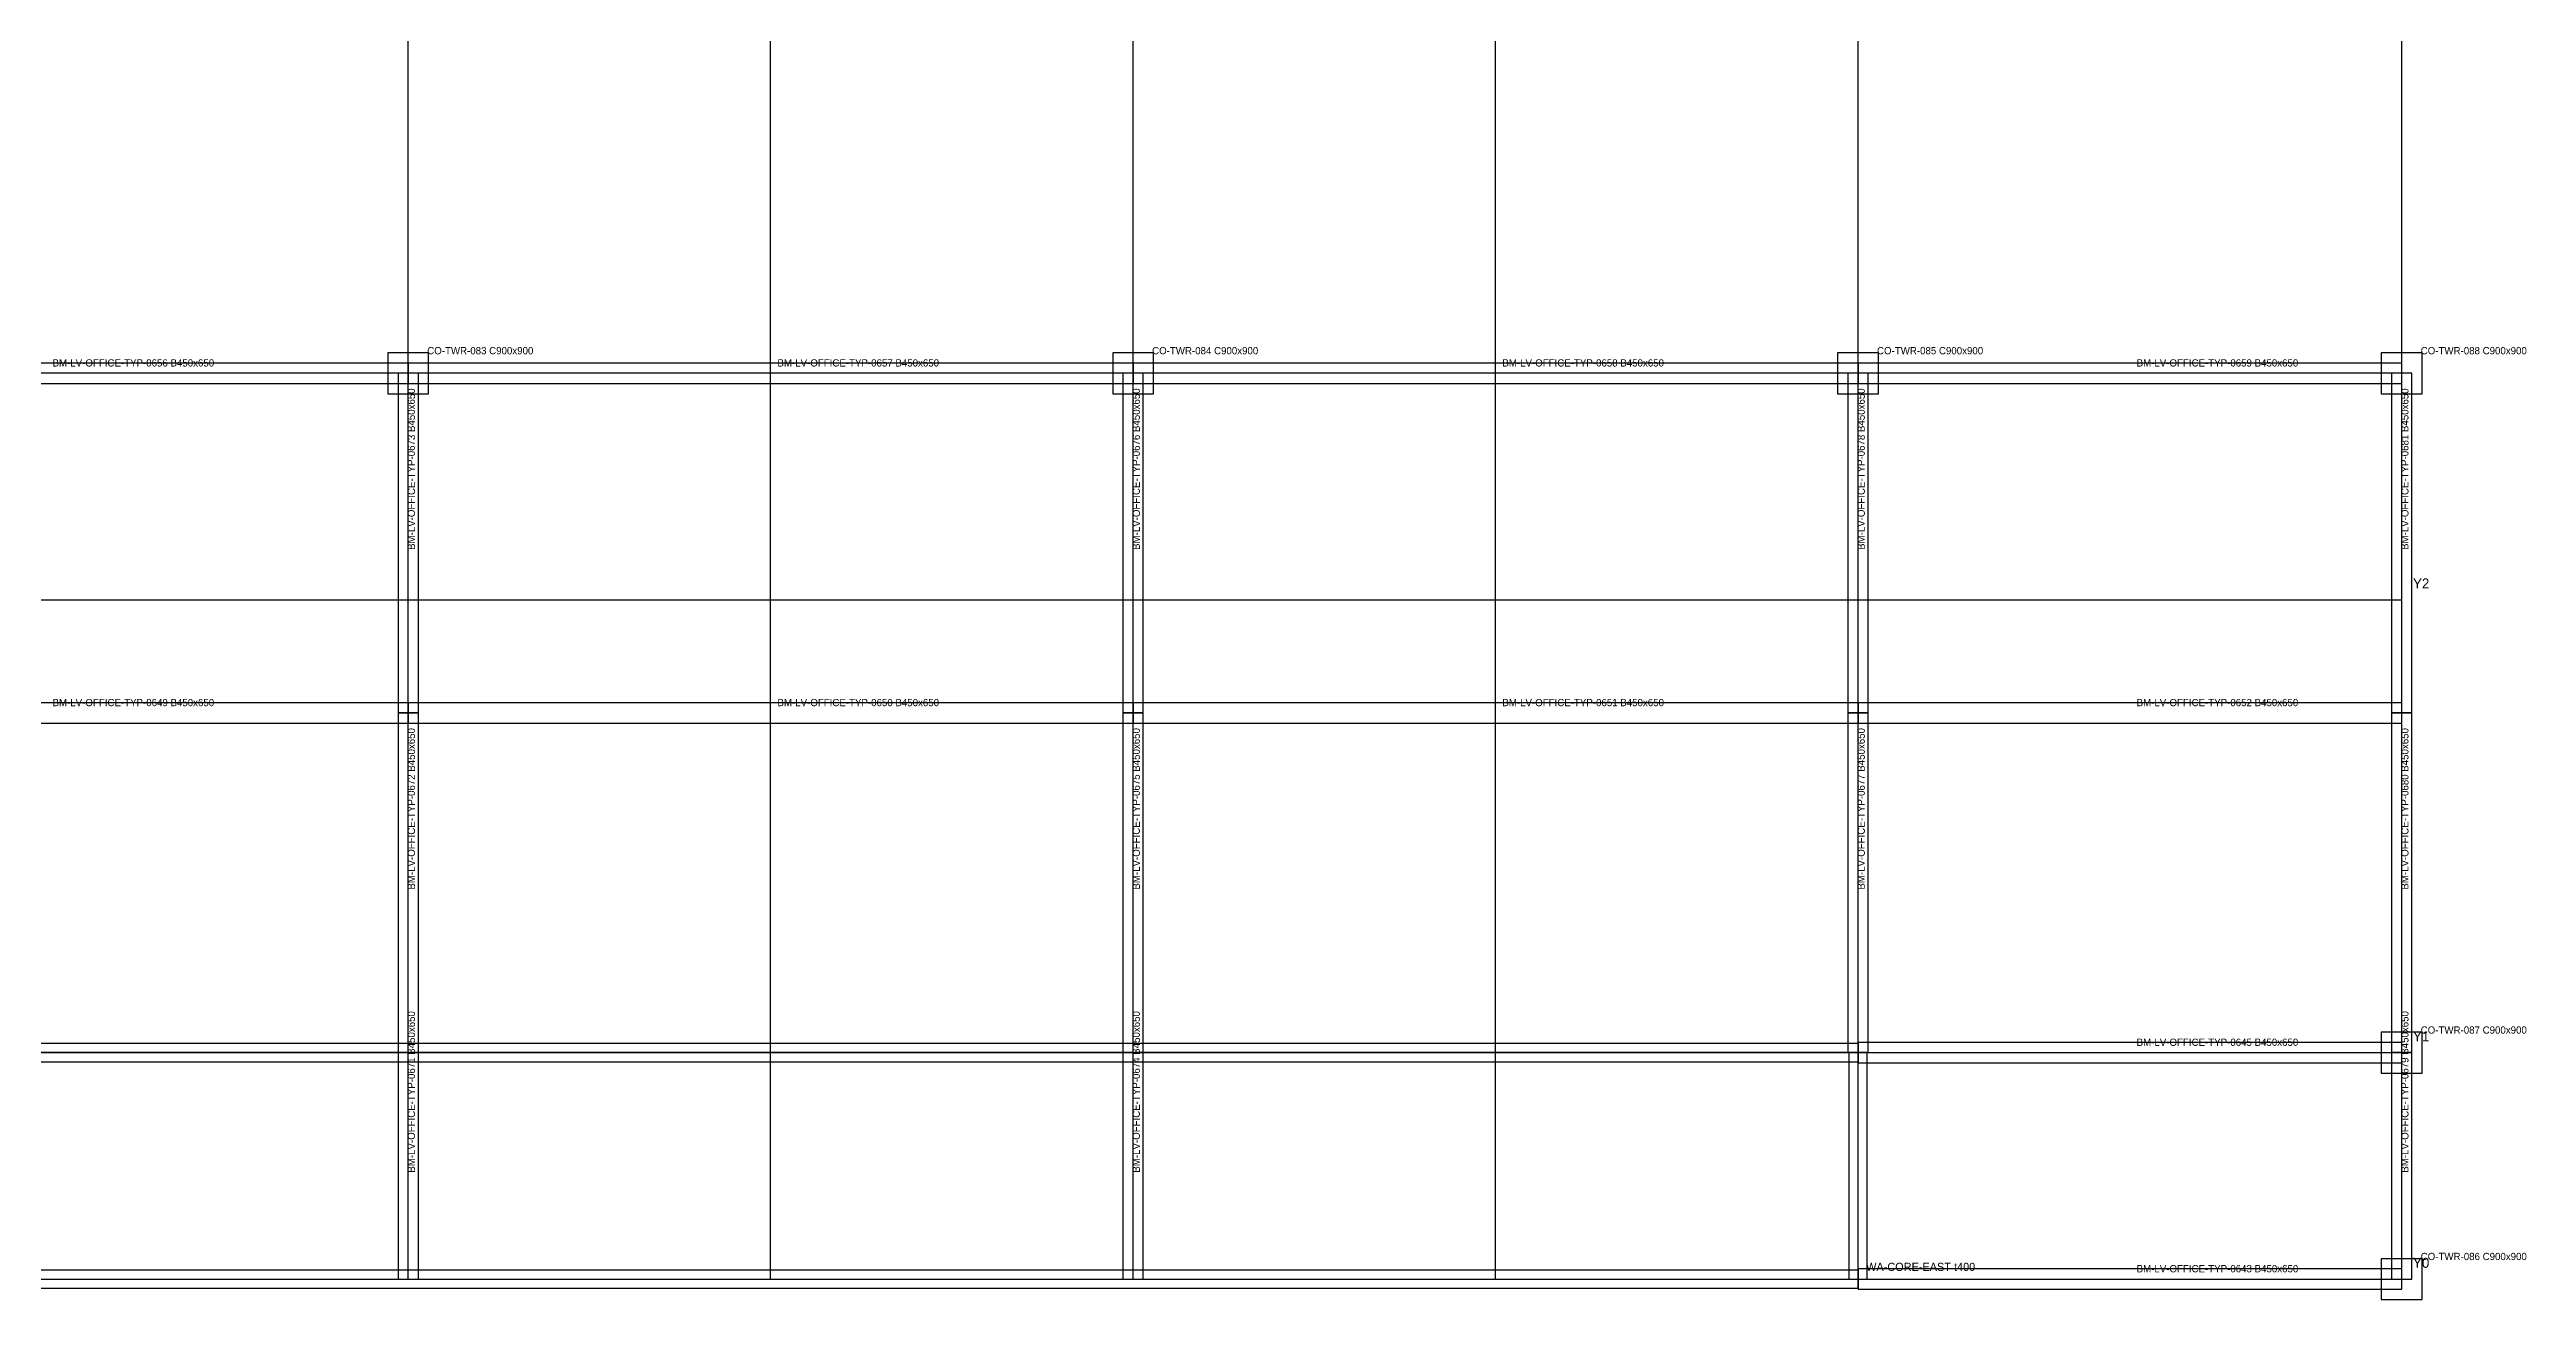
# Model space of a CAD drawing. Header units: millimetres. Extents: x -450 to 225826, y -254450 to 109948.
# Drawn here: x 52084 to 106754, y -254450 to -226851 of the extents above; entities that cross this region are included whole.
import ezdxf

# ---------------------------------------------------------------- set-up
doc = ezdxf.new("R2010")
doc.units = ezdxf.units.MM
for name, color, linetype in [('LV-OFFICE-TYP_BEAM', 5, 'Continuous'), ('LV-OFFICE-TYP_BOUNDARY', 6, 'Continuous'), ('LV-OFFICE-TYP_COLUMN', 1, 'Continuous'), ('LV-OFFICE-TYP_CORE_ZONE', 30, 'Continuous'), ('LV-OFFICE-TYP_GRID', 8, 'Continuous'), ('LV-OFFICE-TYP_KEEP_OUT', 4, 'Continuous'), ('LV-OFFICE-TYP_SLAB', 7, 'Continuous'), ('LV-OFFICE-TYP_WALL', 3, 'Continuous'), ('TEXT', 7, 'Continuous')]:
    doc.layers.add(name, color=color, linetype=linetype)

msp = doc.modelspace()

# ---------------------------------------------------------------- linework, layer by layer
at = {"layer": 'LV-OFFICE-TYP_BEAM'}
for points in [[(44000, -233775), (44000, -234225), (60000, -234225), (60000, -233775), (44000, -233775)], [(60000, -233775), (60000, -234225), (76000, -234225), (76000, -233775), (60000, -233775)], [(76000, -233775), (76000, -234225), (92000, -234225), (92000, -233775), (76000, -233775)], [(92000, -233775), (92000, -234225), (104000, -234225), (104000, -233775), (92000, -233775)], [(59775, -241500), (60225, -241500), (60225, -234000), (59775, -234000), (59775, -241500)], [(75775, -241500), (76225, -241500), (76225, -234000), (75775, -234000), (75775, -241500)], [(91775, -241500), (92225, -241500), (92225, -234000), (91775, -234000), (91775, -241500)], [(103775, -241500), (104225, -241500), (104225, -234000), (103775, -234000), (103775, -241500)], [(44000, -241275), (44000, -241725), (60000, -241725), (60000, -241275), (44000, -241275)], [(59775, -249000), (60225, -249000), (60225, -241500), (59775, -241500), (59775, -249000)], [(60000, -241275), (60000, -241725), (76000, -241725), (76000, -241275), (60000, -241275)], [(75775, -249000), (76225, -249000), (76225, -241500), (75775, -241500), (75775, -249000)], [(76000, -241275), (76000, -241725), (92000, -241725), (92000, -241275), (76000, -241275)], [(91775, -249000), (92225, -249000), (92225, -241500), (91775, -241500), (91775, -249000)], [(92000, -241275), (92000, -241725), (104000, -241725), (104000, -241275), (92000, -241275)], [(103775, -249000), (104225, -249000), (104225, -241500), (103775, -241500), (103775, -249000)], [(59775, -254000), (60225, -254000), (60225, -249000), (59775, -249000), (59775, -254000)], [(75775, -254000), (76225, -254000), (76225, -249000), (75775, -249000), (75775, -254000)], [(92000, -248775), (92000, -249225), (104000, -249225), (104000, -248775), (92000, -248775)], [(103775, -254000), (104225, -254000), (104225, -249000), (103775, -249000), (103775, -254000)], [(92000, -253775), (92000, -254225), (104000, -254225), (104000, -253775), (92000, -253775)]]:
    msp.add_lwpolyline(points, close=True, dxfattribs=at)
at = {"layer": 'LV-OFFICE-TYP_BOUNDARY'}
msp.add_lwpolyline([(0, -254000), (104000, -254000), (104000, -234000), (0, -234000), (0, -254000)], close=True, dxfattribs=at)
at = {"layer": 'LV-OFFICE-TYP_COLUMN'}
for points in [[(59550, -234450), (60450, -234450), (60450, -233550), (59550, -233550), (59550, -234450)], [(75550, -234450), (76450, -234450), (76450, -233550), (75550, -233550), (75550, -234450)], [(91550, -234450), (92450, -234450), (92450, -233550), (91550, -233550), (91550, -234450)], [(103550, -234450), (104450, -234450), (104450, -233550), (103550, -233550), (103550, -234450)], [(103550, -249450), (104450, -249450), (104450, -248550), (103550, -248550), (103550, -249450)], [(103550, -254450), (104450, -254450), (104450, -253550), (103550, -253550), (103550, -254450)]]:
    msp.add_lwpolyline(points, close=True, dxfattribs=at)
at = {"layer": 'LV-OFFICE-TYP_CORE_ZONE'}
msp.add_lwpolyline([(12000, -254000), (92000, -254000), (92000, -249000), (12000, -249000), (12000, -254000)], close=True, dxfattribs=at)
at = {"layer": 'LV-OFFICE-TYP_GRID'}
for points in [[(60000, -254000), (60000, -152000)], [(68000, -254000), (68000, -152000)], [(76000, -254000), (76000, -152000)], [(84000, -254000), (84000, -152000)], [(92000, -254000), (92000, -152000)], [(104000, -254000), (104000, -152000)], [(0, -239000), (104000, -239000)], [(0, -249000), (104000, -249000)], [(0, -254000), (104000, -254000)]]:
    msp.add_lwpolyline(points, dxfattribs=at)
at = {"layer": 'LV-OFFICE-TYP_KEEP_OUT'}
msp.add_lwpolyline([(0, -249000), (104000, -249000), (104000, -234000), (0, -234000), (0, -249000)], close=True, dxfattribs=at)
at = {"layer": 'LV-OFFICE-TYP_SLAB'}
msp.add_lwpolyline([(0, -254000), (104000, -254000), (104000, -234000), (0, -234000), (0, -254000)], close=True, dxfattribs=at)
at = {"layer": 'LV-OFFICE-TYP_WALL'}
for points in [[(12000, -248800), (12000, -249200), (92000, -249200), (92000, -248800), (12000, -248800)], [(91800, -254000), (92200, -254000), (92200, -249000), (91800, -249000), (91800, -254000)], [(12000, -253800), (12000, -254200), (92000, -254200), (92000, -253800), (12000, -253800)]]:
    msp.add_lwpolyline(points, close=True, dxfattribs=at)

# ---------------------------------------------------------------- texts
at = {"layer": 'TEXT'}
for s, height, p in [('CO-TWR-083 C900x900', 160, (60420, -233580)), ('CO-TWR-084 C900x900', 160, (76420, -233580)), ('CO-TWR-085 C900x900', 160, (92420, -233580)), ('CO-TWR-088 C900x900', 160, (104420, -233580)), ('BM-LV-OFFICE-TYP-0656 B450x650', 160, (52150, -233850)), ('BM-LV-OFFICE-TYP-0657 B450x650', 160, (68150, -233850)), ('BM-LV-OFFICE-TYP-0658 B450x650', 160, (84150, -233850)), ('BM-LV-OFFICE-TYP-0659 B450x650', 160, (98150, -233850)), ('Y2', 220, (104250, -238750)), ('BM-LV-OFFICE-TYP-0649 B450x650', 160, (52150, -241350)), ('BM-LV-OFFICE-TYP-0650 B450x650', 160, (68150, -241350)), ('BM-LV-OFFICE-TYP-0651 B450x650', 160, (84150, -241350)), ('BM-LV-OFFICE-TYP-0652 B450x650', 160, (98150, -241350)), ('BM-LV-OFFICE-TYP-0645 B450x650', 160, (98150, -248850)), ('Y1', 220, (104250, -248750)), ('CO-TWR-087 C900x900', 160, (104420, -248580)), ('WA-CORE-EAST t400', 180, (92180, -253820)), ('Y0', 220, (104250, -253750)), ('CO-TWR-086 C900x900', 160, (104420, -253580)), ('BM-LV-OFFICE-TYP-0643 B450x650', 160, (98150, -253850))]:
    msp.add_text(s, height=height, dxfattribs=at).set_placement(p)
for s, p in [('BM-LV-OFFICE-TYP-0673 B450x650', (60150, -237900)), ('BM-LV-OFFICE-TYP-0676 B450x650', (76150, -237900)), ('BM-LV-OFFICE-TYP-0678 B450x650', (92150, -237900)), ('BM-LV-OFFICE-TYP-0681 B450x650', (104150, -237900)), ('BM-LV-OFFICE-TYP-0672 B450x650', (60150, -245400)), ('BM-LV-OFFICE-TYP-0675 B450x650', (76150, -245400)), ('BM-LV-OFFICE-TYP-0677 B450x650', (92150, -245400)), ('BM-LV-OFFICE-TYP-0680 B450x650', (104150, -245400)), ('BM-LV-OFFICE-TYP-0671 B450x650', (60150, -251650)), ('BM-LV-OFFICE-TYP-0674 B450x650', (76150, -251650)), ('BM-LV-OFFICE-TYP-0679 B450x650', (104150, -251650))]:
    msp.add_text(s, height=160, rotation=90, dxfattribs=at).set_placement(p)

doc.saveas('drawing.dxf')
